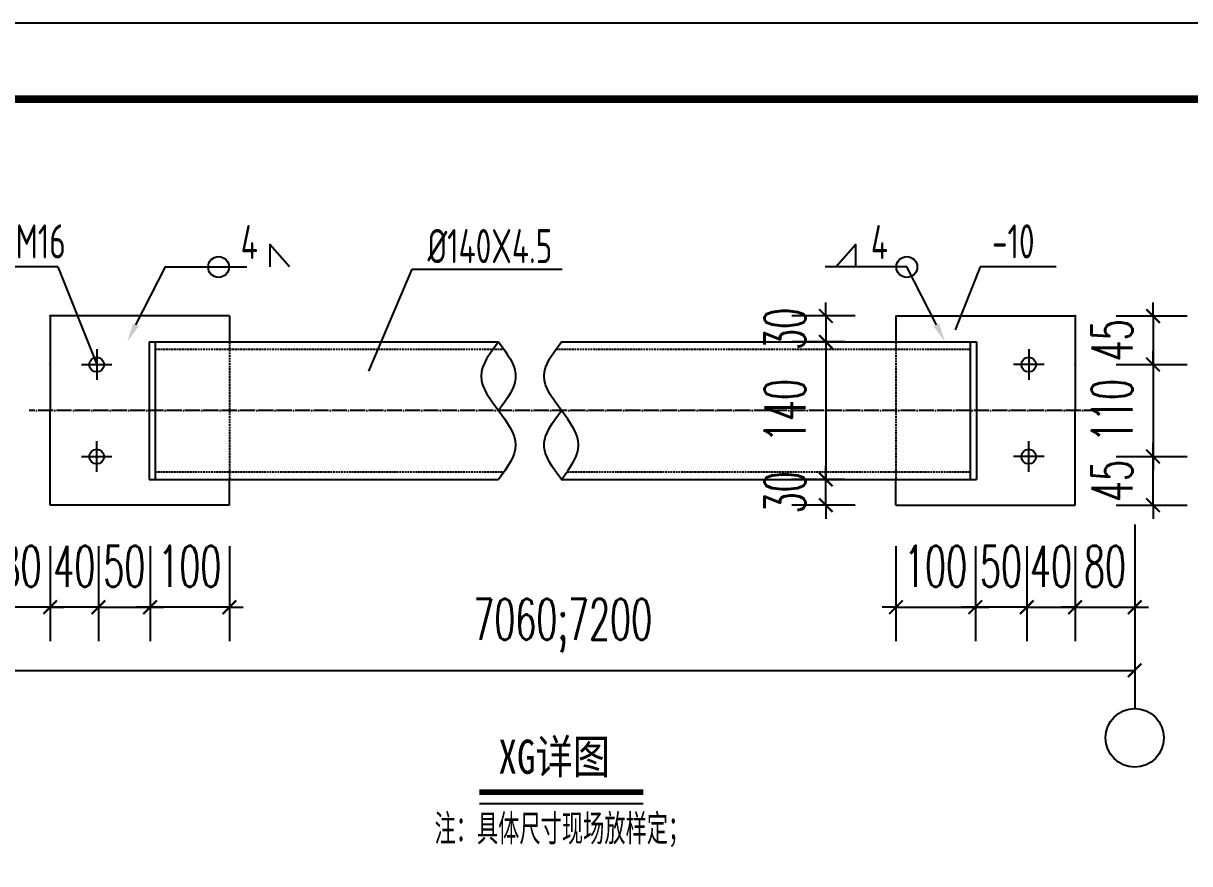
# Model space of a CAD drawing. Extents: x -307088 to 5640332, y -3541089 to -2181377.
# Drawn here: x 5578310 to 5593695, y -3185176 to -3174089 of the extents above; entities that cross this region are included whole.
import ezdxf
from ezdxf.enums import TextEntityAlignment as Align

# ---------------------------------------------------------------- set-up
doc = ezdxf.new("R2010")
doc.units = 0
doc.header["$LTSCALE"] = 100
doc.header["$MEASUREMENT"] = 0
doc.linetypes.add('DASH', pattern=[0.35, 0.25, -0.1])
doc.linetypes.add('DOTE', pattern=[2.42, 2, -0.2, 0.02, -0.2])
doc.layers.get('0').update_dxf_attribs({"linetype": 'CONTINUOUS'})
doc.layers.get('DEFPOINTS').update_dxf_attribs({"linetype": 'CONTINUOUS'})
for name, color, linetype in [('AXIS', 3, 'CONTINUOUS'), ('DIM', 7, 'CONTINUOUS'), ('DOTE', 1, 'DOTE'), ('NUM', 7, 'CONTINUOUS'), ('PUB_DIM', 3, 'CONTINUOUS'), ('PUB_TEXT', 7, 'CONTINUOUS'), ('PUB_TITLE', 4, 'CONTINUOUS'), ('S', 2, 'CONTINUOUS'), ('地脚螺栓', 1, 'CONTINUOUS'), ('钢梁', 4, 'CONTINUOUS')]:
    doc.layers.add(name, color=color, linetype=linetype)
doc.layers.add('文字', color=3, linetype='CONTINUOUS', lineweight=20)
doc.styles.add('DIM_FONT', font='SIMPLEX.shx', dxfattribs={"width": 0.6, "bigfont": 'hztxt.shx'})
doc.styles.add('TSSD_DIMENSION', font='Tssdeng.shx', dxfattribs={"width": 0.7, "bigfont": 'hztxt.shx'})
doc.styles.add('图签2', font='simhei.ttf', dxfattribs={"height": 1000})
doc.dimstyles.new('DIMN180', dxfattribs={"dimscale": 1.8, "dimtxt": 300, "dimasz": 100, "dimexe": 250, "dimexo": 300, "dimgap": 150, "dimtad": 1, "dimdec": 0, "dimzin": 0, "dimdsep": 46, "dimtxsty": 'DIM_FONT', "dimblk": 'ARCHTICK', "dimcen": 0.09, "dimclrt": 7, "dimazin": 2, "dimtfac": 1, "dimtdec": 0, "dimtix": 1, "dimtmove": 2, "dimatfit": 3, "dimldrblk": 'ARCHTICK', "dimfxl": 1, "dimtolj": 1, "dimtzin": 0, "dimarcsym": 0})

# ---------------------------------------------------------------- blocks, each defined once
blk = doc.blocks.new('*X11')
at = {"layer": 'PUB_DIM'}
blk.add_lwpolyline([(3457249, -472675), (3457639, -471911), (3458714, -471911)], dxfattribs=at)
at = {"layer": 'PUB_DIM', "extrusion": (0, 0, -1)}
blk.add_solid([(-3457286, -472694), (-3457136, -472898), (-3457212, -472656)], dxfattribs=at)
blk = doc.blocks.new('*X12')
at = {"layer": 'PUB_DIM'}
blk.add_lwpolyline([(3469662, -472675), (3469272, -471911), (3468196, -471911)], dxfattribs=at)
blk.add_solid([(3469699, -472656), (3469775, -472898), (3469625, -472694)], dxfattribs=at)
blk = doc.blocks.new('_ARCHTICK')
at = {"color": 0, "linetype": 'ByBlock', "const_width": 0.15}
blk.add_lwpolyline([(-0.5, -0.5), (0.5, 0.5)], dxfattribs=at)
blk = doc.blocks.new('*D344')
at = {"layer": 'AXIS', "color": 0, "lineweight": -2, "transparency": 16777216}
for p, q in [((5593212, -3178591), (5593212, -3178411)), ((5592724, -3178591), (5593662, -3178591)), ((5593212, -3178591), (5593212, -3179805)), ((5592724, -3179805), (5593662, -3179805)), ((5593212, -3179805), (5593212, -3179985))]:
    blk.add_line(p, q, dxfattribs=at)
at = {"layer": 'DEFPOINTS', "color": 0, "transparency": 16777216}
for p in [(5592184, -3178591), (5592184, -3179805), (5593212, -3179805)]:
    blk.add_point(p, dxfattribs=at)
at = {"layer": 'AXIS', "color": 0, "lineweight": -2, "transparency": 16777216, "xscale": 180, "yscale": 180, "zscale": 180}
for p, rotation in [((5593212, -3178591), 270), ((5593212, -3179805), 90)]:
    blk.add_blockref('_ARCHTICK', p, dxfattribs=dict(at, rotation=rotation))
at = {"layer": 'AXIS', "color": 7, "transparency": 16777216, "insert": (5592672, -3179198), "char_height": 540, "attachment_point": 5, "rotation": 90, "style": 'DIM_FONT'}
blk.add_mtext('\\A1;110', dxfattribs=at)
blk = doc.blocks.new('*D345')
at = {"layer": 'AXIS', "color": 0, "lineweight": -2, "transparency": 16777216}
for p, q in [((5593212, -3179805), (5593212, -3179625)), ((5592724, -3179805), (5593662, -3179805)), ((5593212, -3180446), (5593212, -3179805)), ((5592724, -3180446), (5593662, -3180446)), ((5593212, -3180446), (5593212, -3180626))]:
    blk.add_line(p, q, dxfattribs=at)
at = {"layer": 'DEFPOINTS', "color": 0, "transparency": 16777216}
for p in [(5592184, -3179805), (5593212, -3179805), (5592184, -3180446)]:
    blk.add_point(p, dxfattribs=at)
at = {"layer": 'AXIS', "color": 0, "lineweight": -2, "transparency": 16777216, "xscale": 180, "yscale": 180, "zscale": 180}
for p, rotation in [((5593212, -3179805), 270), ((5593212, -3180446), 90)]:
    blk.add_blockref('_ARCHTICK', p, dxfattribs=dict(at, rotation=rotation))
at = {"layer": 'AXIS', "color": 7, "transparency": 16777216, "insert": (5592672, -3180126), "char_height": 540, "attachment_point": 5, "rotation": 90, "style": 'DIM_FONT'}
blk.add_mtext('\\A1;45', dxfattribs=at)
blk = doc.blocks.new('*D346')
at = {"layer": 'AXIS', "color": 0, "lineweight": -2, "transparency": 16777216}
for p, q in [((5593212, -3177950), (5593212, -3177770)), ((5592724, -3177950), (5593662, -3177950)), ((5593212, -3177950), (5593212, -3178591)), ((5592724, -3178591), (5593662, -3178591)), ((5593212, -3178591), (5593212, -3178771))]:
    blk.add_line(p, q, dxfattribs=at)
at = {"layer": 'DEFPOINTS', "color": 0, "transparency": 16777216}
for p in [(5592184, -3177950), (5592184, -3178591), (5593212, -3178591)]:
    blk.add_point(p, dxfattribs=at)
at = {"layer": 'AXIS', "color": 0, "lineweight": -2, "transparency": 16777216, "xscale": 180, "yscale": 180, "zscale": 180}
for p, rotation in [((5593212, -3177950), 270), ((5593212, -3178591), 90)]:
    blk.add_blockref('_ARCHTICK', p, dxfattribs=dict(at, rotation=rotation))
at = {"layer": 'AXIS', "color": 7, "transparency": 16777216, "insert": (5592672, -3178271), "char_height": 540, "attachment_point": 5, "rotation": 90, "style": 'DIM_FONT'}
blk.add_mtext('\\A1;45', dxfattribs=at)
blk = doc.blocks.new('*D347')
at = {"layer": 'AXIS', "color": 0, "lineweight": -2, "transparency": 16777216}
for p, q in [((5591547, -3180986), (5591547, -3182242)), ((5592184, -3180986), (5592184, -3182242)), ((5591547, -3181792), (5591367, -3181792)), ((5591547, -3181792), (5592184, -3181792)), ((5592184, -3181792), (5592364, -3181792))]:
    blk.add_line(p, q, dxfattribs=at)
at = {"layer": 'DEFPOINTS', "color": 0, "transparency": 16777216}
for p in [(5591547, -3180446), (5592184, -3180446), (5592184, -3181792)]:
    blk.add_point(p, dxfattribs=at)
at = {"layer": 'AXIS', "color": 0, "lineweight": -2, "transparency": 16777216, "xscale": 180, "yscale": 180, "zscale": 180}
blk.add_blockref('_ARCHTICK', (5591547, -3181792), dxfattribs=at)
at = {"layer": 'AXIS', "color": 0, "lineweight": -2, "transparency": 16777216, "xscale": 180, "yscale": 180, "zscale": 180, "rotation": 180}
blk.add_blockref('_ARCHTICK', (5592184, -3181792), dxfattribs=at)
at = {"layer": 'AXIS', "color": 7, "transparency": 16777216, "insert": (5591866, -3181252), "char_height": 540, "attachment_point": 5, "style": 'DIM_FONT'}
blk.add_mtext('\\A1;40', dxfattribs=at)
blk = doc.blocks.new('*D348')
at = {"layer": 'AXIS', "color": 0, "lineweight": -2, "transparency": 16777216}
for p, q in [((5592184, -3180986), (5592184, -3182242)), ((5592970, -3181582), (5592970, -3182242)), ((5592184, -3181792), (5592004, -3181792)), ((5592184, -3181792), (5592970, -3181792)), ((5592970, -3181792), (5593150, -3181792))]:
    blk.add_line(p, q, dxfattribs=at)
at = {"layer": 'DEFPOINTS', "color": 0, "transparency": 16777216}
for p in [(5592184, -3180446), (5592970, -3181042), (5592970, -3181792)]:
    blk.add_point(p, dxfattribs=at)
at = {"layer": 'AXIS', "color": 0, "lineweight": -2, "transparency": 16777216, "xscale": 180, "yscale": 180, "zscale": 180}
blk.add_blockref('_ARCHTICK', (5592184, -3181792), dxfattribs=at)
at = {"layer": 'AXIS', "color": 0, "lineweight": -2, "transparency": 16777216, "xscale": 180, "yscale": 180, "zscale": 180, "rotation": 180}
blk.add_blockref('_ARCHTICK', (5592970, -3181792), dxfattribs=at)
at = {"layer": 'AXIS', "color": 7, "transparency": 16777216, "insert": (5592577, -3181252), "char_height": 540, "attachment_point": 5, "style": 'DIM_FONT'}
blk.add_mtext('\\A1;80', dxfattribs=at)
blk = doc.blocks.new('*D349')
at = {"layer": 'AXIS', "color": 0, "lineweight": -2, "transparency": 16777216}
for p, q in [((5590868, -3180986), (5590868, -3182242)), ((5591547, -3180986), (5591547, -3182242)), ((5590868, -3181792), (5590688, -3181792)), ((5591547, -3181792), (5590868, -3181792)), ((5591547, -3181792), (5591727, -3181792))]:
    blk.add_line(p, q, dxfattribs=at)
at = {"layer": 'DEFPOINTS', "color": 0, "transparency": 16777216}
for p in [(5590868, -3180446), (5591547, -3180446), (5590868, -3181792)]:
    blk.add_point(p, dxfattribs=at)
at = {"layer": 'AXIS', "color": 0, "lineweight": -2, "transparency": 16777216, "xscale": 180, "yscale": 180, "zscale": 180}
blk.add_blockref('_ARCHTICK', (5590868, -3181792), dxfattribs=at)
at = {"layer": 'AXIS', "color": 0, "lineweight": -2, "transparency": 16777216, "xscale": 180, "yscale": 180, "zscale": 180, "rotation": 180}
blk.add_blockref('_ARCHTICK', (5591547, -3181792), dxfattribs=at)
at = {"layer": 'AXIS', "color": 7, "transparency": 16777216, "insert": (5591207, -3181252), "char_height": 540, "attachment_point": 5, "style": 'DIM_FONT'}
blk.add_mtext('\\A1;50', dxfattribs=at)
blk = doc.blocks.new('*D350')
at = {"layer": 'AXIS', "color": 0, "lineweight": -2, "transparency": 16777216}
for p, q in [((5589821, -3180986), (5589821, -3182242)), ((5590868, -3180986), (5590868, -3182242)), ((5589821, -3181792), (5589641, -3181792)), ((5589821, -3181792), (5590868, -3181792)), ((5590868, -3181792), (5591048, -3181792))]:
    blk.add_line(p, q, dxfattribs=at)
at = {"layer": 'DEFPOINTS', "color": 0, "transparency": 16777216}
for p in [(5589821, -3180446), (5590868, -3180446), (5590868, -3181792)]:
    blk.add_point(p, dxfattribs=at)
at = {"layer": 'AXIS', "color": 0, "lineweight": -2, "transparency": 16777216, "xscale": 180, "yscale": 180, "zscale": 180}
blk.add_blockref('_ARCHTICK', (5589821, -3181792), dxfattribs=at)
at = {"layer": 'AXIS', "color": 0, "lineweight": -2, "transparency": 16777216, "xscale": 180, "yscale": 180, "zscale": 180, "rotation": 180}
blk.add_blockref('_ARCHTICK', (5590868, -3181792), dxfattribs=at)
at = {"layer": 'AXIS', "color": 7, "transparency": 16777216, "insert": (5590344, -3181252), "char_height": 540, "attachment_point": 5, "style": 'DIM_FONT'}
blk.add_mtext('\\A1;100', dxfattribs=at)
blk = doc.blocks.new('*D351')
at = {"layer": 'AXIS', "color": 0, "lineweight": -2, "transparency": 16777216}
for p, q in [((5588896, -3178291), (5588896, -3180106)), ((5589142, -3178291), (5589346, -3178291)), ((5589183, -3180106), (5589346, -3180106))]:
    blk.add_line(p, q, dxfattribs=at)
at = {"layer": 'DEFPOINTS', "color": 0, "transparency": 16777216}
for p in [(5588602, -3178291), (5588643, -3180106), (5588896, -3180106)]:
    blk.add_point(p, dxfattribs=at)
at = {"layer": 'AXIS', "color": 0, "lineweight": -2, "transparency": 16777216, "xscale": 180, "yscale": 180, "zscale": 180}
for p, rotation in [((5588896, -3178291), 90), ((5588896, -3180106), 270)]:
    blk.add_blockref('_ARCHTICK', p, dxfattribs=dict(at, rotation=rotation))
at = {"layer": 'AXIS', "color": 7, "transparency": 16777216, "insert": (5588356, -3179198), "char_height": 540, "attachment_point": 5, "rotation": 90, "style": 'DIM_FONT'}
blk.add_mtext('\\A1;140', dxfattribs=at)
blk = doc.blocks.new('*D352')
at = {"layer": 'AXIS', "color": 0, "lineweight": -2, "transparency": 16777216}
for p, q in [((5588896, -3177950), (5588896, -3177770)), ((5589281, -3177950), (5588446, -3177950)), ((5588896, -3177950), (5588896, -3178291)), ((5589148, -3178291), (5588446, -3178291)), ((5588896, -3178291), (5588896, -3178471))]:
    blk.add_line(p, q, dxfattribs=at)
at = {"layer": 'DEFPOINTS', "color": 0, "transparency": 16777216}
for p in [(5589821, -3177950), (5588896, -3178291), (5589688, -3178291)]:
    blk.add_point(p, dxfattribs=at)
at = {"layer": 'AXIS', "color": 0, "lineweight": -2, "transparency": 16777216, "xscale": 180, "yscale": 180, "zscale": 180}
for p, rotation in [((5588896, -3177950), 270), ((5588896, -3178291), 90)]:
    blk.add_blockref('_ARCHTICK', p, dxfattribs=dict(at, rotation=rotation))
at = {"layer": 'AXIS', "color": 7, "transparency": 16777216, "insert": (5588356, -3178120), "char_height": 540, "attachment_point": 5, "rotation": 90, "style": 'DIM_FONT'}
blk.add_mtext('\\A1;30', dxfattribs=at)
blk = doc.blocks.new('*D353')
at = {"layer": 'AXIS', "color": 0, "lineweight": -2, "transparency": 16777216}
for p, q in [((5588896, -3180106), (5588896, -3179926)), ((5589148, -3180106), (5588446, -3180106)), ((5588896, -3180446), (5588896, -3180106)), ((5589281, -3180446), (5588446, -3180446)), ((5588896, -3180446), (5588896, -3180626))]:
    blk.add_line(p, q, dxfattribs=at)
at = {"layer": 'DEFPOINTS', "color": 0, "transparency": 16777216}
for p in [(5588896, -3180106), (5589688, -3180106), (5589821, -3180446)]:
    blk.add_point(p, dxfattribs=at)
at = {"layer": 'AXIS', "color": 0, "lineweight": -2, "transparency": 16777216, "xscale": 180, "yscale": 180, "zscale": 180}
for p, rotation in [((5588896, -3180106), 270), ((5588896, -3180446), 90)]:
    blk.add_blockref('_ARCHTICK', p, dxfattribs=dict(at, rotation=rotation))
at = {"layer": 'AXIS', "color": 7, "transparency": 16777216, "insert": (5588356, -3180276), "char_height": 540, "attachment_point": 5, "rotation": 90, "style": 'DIM_FONT'}
blk.add_mtext('\\A1;30', dxfattribs=at)
blk = doc.blocks.new('*D322')
at = {"layer": 'AXIS', "color": 0, "lineweight": -2, "transparency": 16777216}
for p, q in [((5578665, -3180986), (5578665, -3182242)), ((5579302, -3180986), (5579302, -3182242)), ((5578665, -3181792), (5578485, -3181792)), ((5579302, -3181792), (5578665, -3181792)), ((5579302, -3181792), (5579482, -3181792))]:
    blk.add_line(p, q, dxfattribs=at)
at = {"layer": 'DEFPOINTS', "color": 0, "transparency": 16777216}
for p in [(5578665, -3180446), (5579302, -3180446), (5578665, -3181792)]:
    blk.add_point(p, dxfattribs=at)
at = {"layer": 'AXIS', "color": 0, "lineweight": -2, "transparency": 16777216, "xscale": 180, "yscale": 180, "zscale": 180}
blk.add_blockref('_ARCHTICK', (5578665, -3181792), dxfattribs=at)
at = {"layer": 'AXIS', "color": 0, "lineweight": -2, "transparency": 16777216, "xscale": 180, "yscale": 180, "zscale": 180, "rotation": 180}
blk.add_blockref('_ARCHTICK', (5579302, -3181792), dxfattribs=at)
at = {"layer": 'AXIS', "color": 7, "transparency": 16777216, "insert": (5578984, -3181252), "char_height": 540, "attachment_point": 5, "style": 'DIM_FONT'}
blk.add_mtext('\\A1;40', dxfattribs=at)
blk = doc.blocks.new('*D323')
at = {"layer": 'AXIS', "color": 0, "lineweight": -2, "transparency": 16777216}
for p, q in [((5577638, -3178591), (5577638, -3178411)), ((5578125, -3178591), (5577188, -3178591)), ((5577638, -3178591), (5577638, -3179805)), ((5578125, -3179805), (5577188, -3179805)), ((5577638, -3179805), (5577638, -3179985))]:
    blk.add_line(p, q, dxfattribs=at)
at = {"layer": 'DEFPOINTS', "color": 0, "transparency": 16777216}
for p in [(5578665, -3178591), (5577638, -3179805), (5578665, -3179805)]:
    blk.add_point(p, dxfattribs=at)
at = {"layer": 'AXIS', "color": 0, "lineweight": -2, "transparency": 16777216, "xscale": 180, "yscale": 180, "zscale": 180}
for p, rotation in [((5577638, -3178591), 270), ((5577638, -3179805), 90)]:
    blk.add_blockref('_ARCHTICK', p, dxfattribs=dict(at, rotation=rotation))
at = {"layer": 'AXIS', "color": 7, "transparency": 16777216, "insert": (5577098, -3179198), "char_height": 540, "attachment_point": 5, "rotation": 90, "style": 'DIM_FONT'}
blk.add_mtext('\\A1;110', dxfattribs=at)
blk = doc.blocks.new('*D324')
at = {"layer": 'AXIS', "color": 0, "lineweight": -2, "transparency": 16777216}
for p, q in [((5577638, -3179805), (5577638, -3179625)), ((5578125, -3179805), (5577188, -3179805)), ((5577638, -3180446), (5577638, -3179805)), ((5578125, -3180446), (5577188, -3180446)), ((5577638, -3180446), (5577638, -3180626))]:
    blk.add_line(p, q, dxfattribs=at)
at = {"layer": 'DEFPOINTS', "color": 0, "transparency": 16777216}
for p in [(5577638, -3179805), (5578665, -3179805), (5578665, -3180446)]:
    blk.add_point(p, dxfattribs=at)
at = {"layer": 'AXIS', "color": 0, "lineweight": -2, "transparency": 16777216, "xscale": 180, "yscale": 180, "zscale": 180}
for p, rotation in [((5577638, -3179805), 270), ((5577638, -3180446), 90)]:
    blk.add_blockref('_ARCHTICK', p, dxfattribs=dict(at, rotation=rotation))
at = {"layer": 'AXIS', "color": 7, "transparency": 16777216, "insert": (5577098, -3180126), "char_height": 540, "attachment_point": 5, "rotation": 90, "style": 'DIM_FONT'}
blk.add_mtext('\\A1;45', dxfattribs=at)
blk = doc.blocks.new('*D325')
at = {"layer": 'AXIS', "color": 0, "lineweight": -2, "transparency": 16777216}
for p, q in [((5577638, -3177950), (5577638, -3177770)), ((5578125, -3177950), (5577188, -3177950)), ((5577638, -3177950), (5577638, -3178591)), ((5578125, -3178591), (5577188, -3178591)), ((5577638, -3178591), (5577638, -3178771))]:
    blk.add_line(p, q, dxfattribs=at)
at = {"layer": 'DEFPOINTS', "color": 0, "transparency": 16777216}
for p in [(5578665, -3177950), (5577638, -3178591), (5578665, -3178591)]:
    blk.add_point(p, dxfattribs=at)
at = {"layer": 'AXIS', "color": 0, "lineweight": -2, "transparency": 16777216, "xscale": 180, "yscale": 180, "zscale": 180}
for p, rotation in [((5577638, -3177950), 270), ((5577638, -3178591), 90)]:
    blk.add_blockref('_ARCHTICK', p, dxfattribs=dict(at, rotation=rotation))
at = {"layer": 'AXIS', "color": 7, "transparency": 16777216, "insert": (5577098, -3178271), "char_height": 540, "attachment_point": 5, "rotation": 90, "style": 'DIM_FONT'}
blk.add_mtext('\\A1;45', dxfattribs=at)
blk = doc.blocks.new('*D326')
at = {"layer": 'AXIS', "color": 0, "lineweight": -2, "transparency": 16777216}
for p, q in [((5579982, -3180986), (5579982, -3182242)), ((5581029, -3180986), (5581029, -3182242)), ((5579982, -3181792), (5579802, -3181792)), ((5581029, -3181792), (5579982, -3181792)), ((5581029, -3181792), (5581209, -3181792))]:
    blk.add_line(p, q, dxfattribs=at)
at = {"layer": 'DEFPOINTS', "color": 0, "transparency": 16777216}
for p in [(5579982, -3180446), (5581029, -3180446), (5579982, -3181792)]:
    blk.add_point(p, dxfattribs=at)
at = {"layer": 'AXIS', "color": 0, "lineweight": -2, "transparency": 16777216, "xscale": 180, "yscale": 180, "zscale": 180}
blk.add_blockref('_ARCHTICK', (5579982, -3181792), dxfattribs=at)
at = {"layer": 'AXIS', "color": 0, "lineweight": -2, "transparency": 16777216, "xscale": 180, "yscale": 180, "zscale": 180, "rotation": 180}
blk.add_blockref('_ARCHTICK', (5581029, -3181792), dxfattribs=at)
at = {"layer": 'AXIS', "color": 7, "transparency": 16777216, "insert": (5580506, -3181252), "char_height": 540, "attachment_point": 5, "style": 'DIM_FONT'}
blk.add_mtext('\\A1;100', dxfattribs=at)
blk = doc.blocks.new('*D327')
at = {"layer": 'AXIS', "color": 0, "lineweight": -2, "transparency": 16777216}
for p, q in [((5579302, -3180986), (5579302, -3182242)), ((5579982, -3180986), (5579982, -3182242)), ((5579302, -3181792), (5579122, -3181792)), ((5579302, -3181792), (5579982, -3181792)), ((5579982, -3181792), (5580162, -3181792))]:
    blk.add_line(p, q, dxfattribs=at)
at = {"layer": 'DEFPOINTS', "color": 0, "transparency": 16777216}
for p in [(5579302, -3180446), (5579982, -3180446), (5579982, -3181792)]:
    blk.add_point(p, dxfattribs=at)
at = {"layer": 'AXIS', "color": 0, "lineweight": -2, "transparency": 16777216, "xscale": 180, "yscale": 180, "zscale": 180}
blk.add_blockref('_ARCHTICK', (5579302, -3181792), dxfattribs=at)
at = {"layer": 'AXIS', "color": 0, "lineweight": -2, "transparency": 16777216, "xscale": 180, "yscale": 180, "zscale": 180, "rotation": 180}
blk.add_blockref('_ARCHTICK', (5579982, -3181792), dxfattribs=at)
at = {"layer": 'AXIS', "color": 7, "transparency": 16777216, "insert": (5579642, -3181252), "char_height": 540, "attachment_point": 5, "style": 'DIM_FONT'}
blk.add_mtext('\\A1;50', dxfattribs=at)
blk = doc.blocks.new('*D328')
at = {"layer": 'AXIS', "color": 0, "lineweight": -2, "transparency": 16777216}
for p, q in [((5578665, -3180986), (5578665, -3182242)), ((5577880, -3181582), (5577880, -3182242)), ((5577880, -3181792), (5577700, -3181792)), ((5578665, -3181792), (5577880, -3181792)), ((5578665, -3181792), (5578845, -3181792))]:
    blk.add_line(p, q, dxfattribs=at)
at = {"layer": 'DEFPOINTS', "color": 0, "transparency": 16777216}
for p in [(5578665, -3180446), (5577880, -3181042), (5577880, -3181792)]:
    blk.add_point(p, dxfattribs=at)
at = {"layer": 'AXIS', "color": 0, "lineweight": -2, "transparency": 16777216, "xscale": 180, "yscale": 180, "zscale": 180}
blk.add_blockref('_ARCHTICK', (5577880, -3181792), dxfattribs=at)
at = {"layer": 'AXIS', "color": 0, "lineweight": -2, "transparency": 16777216, "xscale": 180, "yscale": 180, "zscale": 180, "rotation": 180}
blk.add_blockref('_ARCHTICK', (5578665, -3181792), dxfattribs=at)
at = {"layer": 'AXIS', "color": 7, "transparency": 16777216, "insert": (5578273, -3181252), "char_height": 540, "attachment_point": 5, "style": 'DIM_FONT'}
blk.add_mtext('\\A1;80', dxfattribs=at)
blk = doc.blocks.new('*D329')
at = {"layer": 'AXIS', "color": 0, "lineweight": -2, "transparency": 16777216}
for p, q in [((5577880, -3182625), (5592970, -3182625)), ((5577880, -3182699), (5577880, -3183075)), ((5592970, -3182799), (5592970, -3183075))]:
    blk.add_line(p, q, dxfattribs=at)
at = {"layer": 'DEFPOINTS', "color": 0, "transparency": 16777216}
for p in [(5577880, -3182159), (5592970, -3182259), (5592970, -3182625)]:
    blk.add_point(p, dxfattribs=at)
at = {"layer": 'AXIS', "color": 0, "lineweight": -2, "transparency": 16777216, "xscale": 180, "yscale": 180, "zscale": 180, "rotation": 180}
blk.add_blockref('_ARCHTICK', (5577880, -3182625), dxfattribs=at)
at = {"layer": 'AXIS', "color": 0, "lineweight": -2, "transparency": 16777216, "xscale": 180, "yscale": 180, "zscale": 180}
blk.add_blockref('_ARCHTICK', (5592970, -3182625), dxfattribs=at)
at = {"layer": 'AXIS', "color": 7, "transparency": 16777216, "insert": (5585425, -3182034), "char_height": 540, "attachment_point": 5, "style": 'DIM_FONT'}
blk.add_mtext('\\A1;7060;7200', dxfattribs=at)

msp = doc.modelspace()

# ---------------------------------------------------------------- linework, layer by layer
msp.add_line((5584325.5, -3184381.1), (5586487.1, -3184381.1))
at = {"const_width": 75}
msp.add_lwpolyline([(5584325.5, -3184231.1), (5586487.1, -3184231.1)], dxfattribs=at)
at = {"layer": 'AXIS'}
msp.add_line((5592969.8, -3180698.9), (5592969.8, -3183130.3), dxfattribs=at)
at = {"layer": 'DIM'}
for p, q in [((5578767.3, -3177303.8), (5576948.6, -3177303.8)), ((5578767.3, -3177303.8), (5579277.8, -3178591.4)), ((5582866.5, -3178676.2), (5583437.4, -3177331.3)), ((5583437.4, -3177331.3), (5585417.4, -3177331.3)), ((5590930.9, -3177303.8), (5590601.9, -3178133.7)), ((5591934.3, -3177303.8), (5590930.9, -3177303.8))]:
    msp.add_line(p, q, dxfattribs=at)
for points in [[(5584576.4, -3178290.6), (5584493.1, -3178404.1), (5584420.4, -3178517.5), (5584391.4, -3178574.2), (5584369, -3178630.9), (5584354.6, -3178687.6), (5584349.5, -3178744.4), (5584354.6, -3178801.1), (5584369, -3178857.8), (5584391.4, -3178914.5), (5584420.4, -3178971.2), (5584493.1, -3179084.7), (5584576.4, -3179198.1), (5584659.7, -3179311.5), (5584732.3, -3179424.9), (5584761.4, -3179481.7), (5584783.7, -3179538.4), (5584798.1, -3179595.1), (5584803.2, -3179651.8), (5584798.1, -3179708.5), (5584783.7, -3179765.2), (5584761.4, -3179822), (5584732.3, -3179878.7), (5584659.7, -3179992.1), (5584576.4, -3180105.5)], [(5584576.4, -3178290.6), (5584659.7, -3178404.1), (5584698, -3178460.8), (5584732.3, -3178517.5), (5584761.4, -3178574.2), (5584783.7, -3178630.9), (5584792, -3178659.3), (5584798.1, -3178687.6), (5584801.9, -3178716), (5584803.2, -3178744.4), (5584801.9, -3178772.7), (5584798.1, -3178801.1), (5584792, -3178829.4), (5584783.7, -3178857.8), (5584761.4, -3178914.5), (5584732.3, -3178971.2), (5584698, -3179027.9), (5584659.7, -3179084.7), (5584576.4, -3179198.1)], [(5585407.6, -3180105.5), (5585490.9, -3179992.1), (5585563.6, -3179878.7), (5585592.6, -3179822), (5585615, -3179765.2), (5585629.4, -3179708.5), (5585634.5, -3179651.8), (5585629.4, -3179595.1), (5585615, -3179538.4), (5585592.6, -3179481.7), (5585563.6, -3179424.9), (5585490.9, -3179311.5), (5585407.6, -3179198.1), (5585324.3, -3179084.7), (5585251.7, -3178971.2), (5585222.6, -3178914.5), (5585200.3, -3178857.8), (5585185.9, -3178801.1), (5585180.8, -3178744.4), (5585185.9, -3178687.6), (5585200.3, -3178630.9), (5585222.6, -3178574.2), (5585251.7, -3178517.5), (5585324.3, -3178404.1), (5585407.6, -3178290.6)], [(5585407.6, -3180105.5), (5585324.3, -3179992.1), (5585286, -3179935.4), (5585251.7, -3179878.7), (5585222.6, -3179822), (5585200.3, -3179765.2), (5585192, -3179736.9), (5585185.9, -3179708.5), (5585182.1, -3179680.2), (5585180.8, -3179651.8), (5585182.1, -3179623.5), (5585185.9, -3179595.1), (5585192, -3179566.7), (5585200.3, -3179538.4), (5585222.6, -3179481.7), (5585251.7, -3179424.9), (5585286, -3179368.2), (5585324.3, -3179311.5), (5585407.6, -3179198.1)]]:
    msp.add_lwpolyline(points, dxfattribs=at)
at = {"layer": 'DOTE', "color": 9}
msp.add_line((5592500, -3179198.1), (5578389.3, -3179198.1), dxfattribs=at)
at = {"layer": 'NUM'}
msp.add_circle((5592969.8, -3183516), 385.7, dxfattribs=at)
at = {"layer": 'PUB_DIM'}
for points in [[(5581820.1, -3177303.8), (5581562, -3177007.2), (5581562, -3177303.8)], [(5589029.8, -3177303.8), (5589287.9, -3177007.2), (5589287.9, -3177303.8)]]:
    msp.add_lwpolyline(points, dxfattribs=at)
for centre in [(5580885.8, -3177303.8), (5589964.1, -3177303.8)]:
    msp.add_circle(centre, 137.7, dxfattribs=at)
at = {"layer": 'PUB_TITLE'}
msp.add_lwpolyline([(5555876.3, -3216089.1), (5615276.3, -3216089.1), (5615276.3, -3174089.1), (5555876.3, -3174089.1)], close=True, dxfattribs=at)
at = {"layer": 'PUB_TITLE', "const_width": 100}
msp.add_lwpolyline([(5558376.3, -3215089.1), (5614276.3, -3215089.1), (5614276.3, -3175089.1), (5558376.3, -3175089.1)], close=True, dxfattribs=at)
at = {"layer": 'S', "linetype": 'DASH'}
for p, q in [((5581028.8, -3178290.6), (5581028.8, -3180105.5)), ((5589821.1, -3178290.6), (5589821.1, -3180105.5)), ((5580051.2, -3178389.4), (5584649.3, -3178389.4)), ((5585334.7, -3178389.4), (5590798.7, -3178389.4)), ((5580051.2, -3180006.8), (5584649.3, -3180006.8)), ((5585480.5, -3180006.8), (5590798.7, -3180006.8))]:
    msp.add_line(p, q, dxfattribs=at)
at = {"layer": 'S', "linetype": 'ByBlock'}
for p, q in [((5579277.8, -3178389.6), (5579277.8, -3178793.2)), ((5591572.1, -3178389.6), (5591572.1, -3178793.2)), ((5579076, -3178591.4), (5579479.6, -3178591.4)), ((5591773.8, -3178591.4), (5591370.3, -3178591.4)), ((5579277.8, -3180006.6), (5579277.8, -3179603)), ((5591572.1, -3180006.6), (5591572.1, -3179603)), ((5579076, -3179804.8), (5579479.6, -3179804.8)), ((5591773.8, -3179804.8), (5591370.3, -3179804.8))]:
    msp.add_line(p, q, dxfattribs=at)
for centre in [(5579277.8, -3178591.4), (5591572.1, -3178591.4), (5579277.8, -3179804.8), (5591572.1, -3179804.8)]:
    msp.add_circle(centre, 97.1, dxfattribs=at)
for p in [(5578665.5, -3177949.9), (5592184.4, -3177949.9), (5578665.5, -3178588.9), (5578665.5, -3178588.9), (5592184.4, -3178588.9), (5592184.4, -3178588.9)]:
    msp.add_point(p, dxfattribs=at)
at = {"layer": '钢梁'}
for p, q in [((5581028.8, -3177949.9), (5578665.5, -3177949.9)), ((5578665.5, -3177949.9), (5578665.5, -3179198.1)), ((5581028.8, -3177949.9), (5581028.8, -3178290.6)), ((5589821.1, -3177949.9), (5592184.4, -3177949.9)), ((5589821.1, -3177949.9), (5589821.1, -3178290.6)), ((5592184.4, -3177949.9), (5592184.4, -3179198.1)), ((5579968.6, -3178290.6), (5584576.4, -3178290.6)), ((5579968.6, -3178290.6), (5579968.6, -3180105.5)), ((5580051.2, -3178290.6), (5580051.2, -3180105.5)), ((5585405.9, -3178290.6), (5590881.3, -3178290.6)), ((5590798.7, -3178290.6), (5590798.7, -3180105.5)), ((5590881.3, -3178290.6), (5590881.3, -3180105.5)), ((5578665.5, -3180446.3), (5578665.5, -3179198.1)), ((5592184.4, -3180446.3), (5592184.4, -3179198.1)), ((5579968.6, -3180105.5), (5584576.4, -3180105.5)), ((5581028.8, -3180446.3), (5581028.8, -3180105.5)), ((5585405.9, -3180105.5), (5590881.3, -3180105.5)), ((5589821.1, -3180446.3), (5589821.1, -3180105.5)), ((5581028.8, -3180446.3), (5578665.5, -3180446.3)), ((5589821.1, -3180446.3), (5592184.4, -3180446.3))]:
    msp.add_line(p, q, dxfattribs=at)

# ---------------------------------------------------------------- block references
at = {"layer": 'PUB_DIM'}
for name, p in [('*X11', (2122545.3, -2705392.6)), ('*X12', (2120692.2, -2705392.6))]:
    msp.add_blockref(name, p, dxfattribs=at)

# ---------------------------------------------------------------- texts
at = {"layer": 'PUB_TEXT', "style": '图签2', "width": 0.8}
msp.add_text('XG详图', height=450, dxfattribs=at).set_placement((5584577.3, -3183989.4))
at = {"layer": '地脚螺栓', "color": 0, "style": 'DIM_FONT', "width": 0.7}
msp.add_text('注：具体尺寸现场放样定；', height=400, dxfattribs=at).set_placement((5585414.1, -3184718.1), align=Align.MIDDLE)
at = {"layer": '文字', "style": 'TSSD_DIMENSION', "width": 0.7}
for s, p in [('4%%C17.5,M16', (5576952.4, -3177191.3)), ('4', (5581178.1, -3177200.4)), ('4', (5589490, -3177200.4)), ('-10', (5591088.3, -3177191.3)), ('%%c140X4.5', (5583641.3, -3177253.2))]:
    msp.add_text(s, height=450, dxfattribs=at).set_placement(p)

# ---------------------------------------------------------------- dimensions: what is measured, and where the dimension line sits
at = {"layer": 'AXIS'}
for base, p1, p2, angle, text, picture, middle in [((5588895.6, -3178290.6), (5589821.1, -3177949.9), (5589688.5, -3178290.6), 270, '30', '*D352', (5588355.6, -3178120.3)), ((5577637.7, -3178591.4), (5578665.5, -3177949.9), (5578665.5, -3178591.4), 90, '45', '*D325', (5577097.7, -3178270.6)), ((5593212.2, -3178591.4), (5592184.4, -3177949.9), (5592184.4, -3178591.4), 270, '45', '*D346', (5592672.2, -3178270.6)), ((5588895.6, -3180105.5), (5588602.4, -3178290.6), (5588642.9, -3180105.5), 270, '140', '*D351', (5588355.6, -3179198.1)), ((5577637.7, -3179804.8), (5578665.5, -3178591.4), (5578665.5, -3179804.8), 90, '110', '*D323', (5577097.7, -3179198.1)), ((5593212.2, -3179804.8), (5592184.4, -3178591.4), (5592184.4, -3179804.8), 270, '110', '*D344', (5592672.2, -3179198.1)), ((5577637.7, -3179804.8), (5578665.5, -3180446.3), (5578665.5, -3179804.8), 90, '45', '*D324', (5577097.7, -3180125.5)), ((5593212.2, -3179804.8), (5592184.4, -3180446.3), (5592184.4, -3179804.8), 270, '45', '*D345', (5592672.2, -3180125.5)), ((5588895.6, -3180105.5), (5589821.1, -3180446.3), (5589688.5, -3180105.5), 270, '30', '*D353', (5588355.6, -3180275.9))]:
    dim = msp.add_linear_dim(base=base, p1=p1, p2=p2, angle=angle, text=text, dimstyle='DIMN180', dxfattribs=at)
    dim.commit()
    dim.dimension.update_dxf_attribs({"geometry": picture, "text_midpoint": middle})
for base, p1, p2, text, picture, middle in [((5577880.1, -3181791.9), (5578665.5, -3180446.3), (5577880.1, -3181041.6), '80', '*D328', (5578272.8, -3181251.9)), ((5578665.5, -3181791.9), (5579302.5, -3180446.3), (5578665.5, -3180446.3), '40', '*D322', (5578984, -3181251.9)), ((5579982.4, -3181791.9), (5579302.5, -3180446.3), (5579982.4, -3180446.3), '50', '*D327', (5579642.4, -3181251.9)), ((5579982.4, -3181791.9), (5581028.8, -3180446.3), (5579982.4, -3180446.3), '100', '*D326', (5580505.6, -3181251.9)), ((5590867.5, -3181791.9), (5589821.1, -3180446.3), (5590867.5, -3180446.3), '100', '*D350', (5590344.3, -3181251.9)), ((5590867.5, -3181791.9), (5591547.4, -3180446.3), (5590867.5, -3180446.3), '50', '*D349', (5591207.5, -3181251.9)), ((5592184.4, -3181791.9), (5591547.4, -3180446.3), (5592184.4, -3180446.3), '40', '*D347', (5591865.9, -3181251.9)), ((5592969.8, -3181791.9), (5592184.4, -3180446.3), (5592969.8, -3181041.6), '80', '*D348', (5592577.1, -3181251.9)), ((5592969.8, -3182625), (5577880.1, -3182158.5), (5592969.8, -3182259.4), '7060;7200', '*D329', (5585424.9, -3182033.6))]:
    dim = msp.add_linear_dim(base=base, p1=p1, p2=p2, text=text, dimstyle='DIMN180', dxfattribs=at)
    dim.commit()
    dim.dimension.update_dxf_attribs({"geometry": picture, "text_midpoint": middle})

doc.saveas('drawing.dxf')
